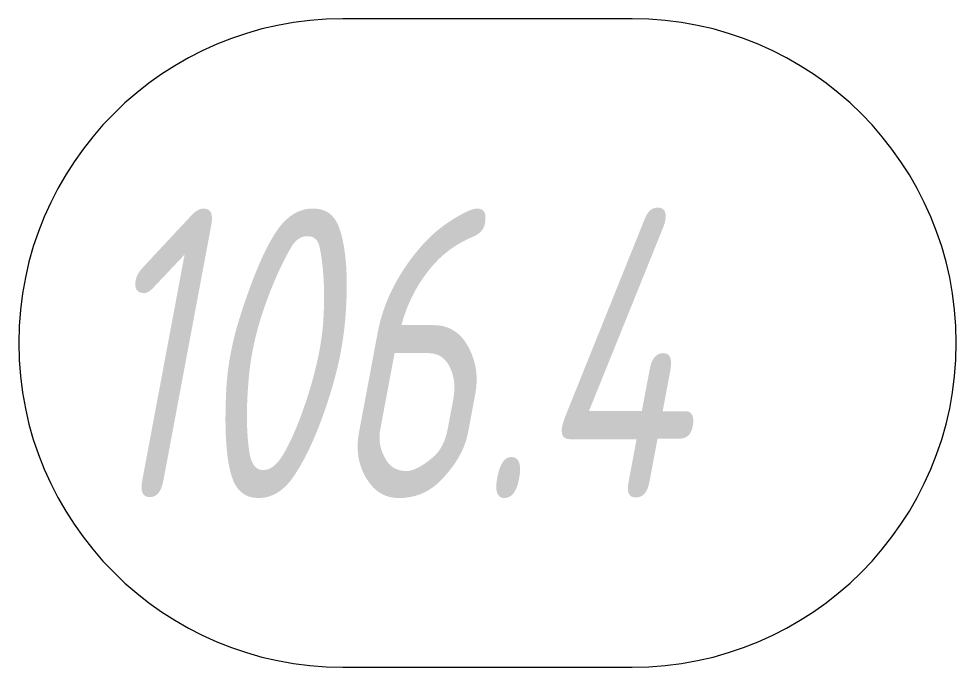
# Model space of a CAD drawing. Header units: millimetres. Extents: x -4948 to 42228, y -4856 to 69378.
# Drawn here: x 25888 to 26698, y 13290 to 13850 of the extents above; entities that cross this region are included whole.
import ezdxf

# ---------------------------------------------------------------- set-up
doc = ezdxf.new("R2010")
doc.units = ezdxf.units.MM
doc.layers.add('A-AREA-IDEN', color=2, linetype='Continuous', lineweight=30)
doc.styles.add('ISOCPEUR_B_I', font='', dxfattribs={"width": 0.7, "height": 250})
doc.styles.get('ISOCPEUR_B_I').set_extended_font_data('ISOCPEUR', italic=True, bold=True)

# ---------------------------------------------------------------- blocks, each defined once
blk = doc.blocks.new('27ELB-RD-AR-0000-BIM_rvt-1-1 этаж отм_ _0_000 лотки')
at = {"layer": 'A-AREA-IDEN', "color": 252, "lineweight": 9}
for p, q in [((26418.41, 13850.13), (26168.41, 13850.13)), ((26168.41, 13290.13), (26418.41, 13290.13))]:
    blk.add_line(p, q, dxfattribs=at)
for centre, start, end in [((26168.41, 13570.13), 90, 270), ((26418.41, 13570.13), 270, 90)]:
    blk.add_arc(centre, 280, start, end, dxfattribs=at)
at = {"layer": 'A-AREA-IDEN', "color": 252, "style": 'ISOCPEUR_B_I', "width": 0.7}
blk.add_text('106.4', height=250, dxfattribs=at).set_placement((25947.94, 13436.22))

msp = doc.modelspace()

# ---------------------------------------------------------------- block references
at = {"lineweight": 5}
msp.add_blockref('27ELB-RD-AR-0000-BIM_rvt-1-1 этаж отм_ _0_000 лотки', (0, 0), dxfattribs=at)

doc.saveas('drawing.dxf')
